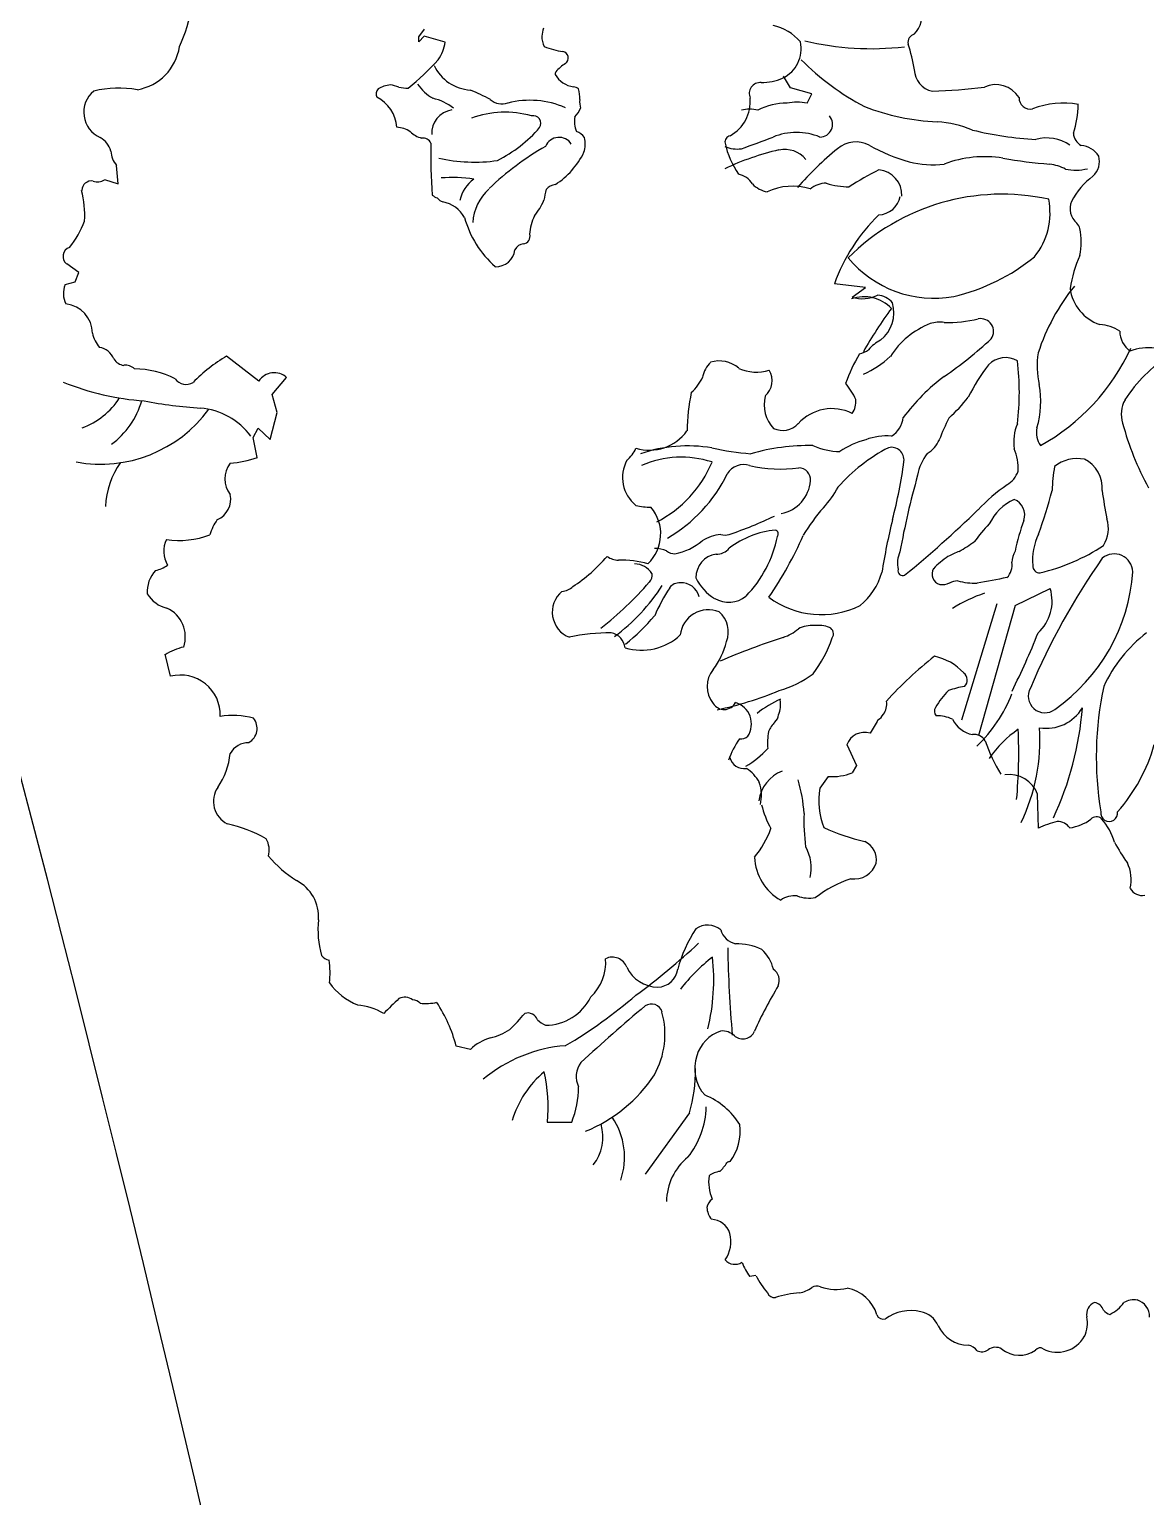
# Model space of a CAD drawing. Header units: millimetres. Extents: x -17017 to 2697, y 1903 to 18260.
# Drawn here: x -16955.335 to -16954.944, y 18240.881 to 18241.395 of the extents above; entities that cross this region are included whole.
import ezdxf

# ---------------------------------------------------------------- set-up
doc = ezdxf.new("R2010")
doc.units = ezdxf.units.MM
doc.linetypes.add('0', pattern=[0])
for name, color, linetype in [('1', 7, 'Continuous'), ('CAY', 94, 'Continuous'), ('DIENHOA', 3, 'Continuous')]:
    doc.layers.add(name, color=color, linetype=linetype)

# ---------------------------------------------------------------- blocks, each defined once
blk = doc.blocks.new('Cay73-mb')
at = {"layer": 'DIENHOA'}
for p, q in [((-1366.4, 156.9), (-1358.4, 168.2)), ((-1358.6, 158), (-1366.4, 150)), ((-1366.4, 150), (-1366.4, 156.9)), ((-1328, 149.3), (-1358.6, 158)), ((-823.7, 82.7), (-833.9, 99.8)), ((-792.8, 74.1), (-823.7, 82.7)), ((-799.7, 60.4), (-792.8, 74.1)), ((-1805.6, -57.6), (-1807.7, -30.5)), ((-1825.4, -51.4), (-1805.6, -57.6)), ((-1862.9, -186.9), (-1880.6, -174.4)), ((-1868.1, -200.5), (-1862.9, -186.9)), ((-1882.7, -204.7), (-1868.1, -200.5)), ((-714.3, -208.7), (-759.7, -203.3)), ((-733.8, -222.8), (-714.3, -208.7)), ((-1600.2, -345.4), (-1647.1, -308.9)), ((-1580.4, -365.2), (-1559.5, -340.2)), ((-1573.1, -391.3), (-1580.4, -365.2)), ((-1583.5, -430.9), (-1573.1, -391.3)), ((-1608.5, -427.8), (-1601.2, -414.2)), ((-1602.3, -457), (-1608.5, -427.8)), ((-1601.2, -414.2), (-1583.5, -430.9)), ((-495.9, -673), (-444.5, -648.5)), ((-522.7, -670.8), (-574, -840.4)), ((-495.9, -673), (-549.4, -862.7)), ((-1729, -776.5), (-1736.8, -744.2)), ((-741.6, -876.3), (-727.7, -906.9)), ((-727.7, -906.9), (-733.7, -917.3)), ((-768.8, -922.8), (-781.1, -939.6)), ((-461.9, -998.3), (-463, -948.8)), ((-1291, -1321.2), (-1312, -1316.3)), ((-1178.9, -1427.4), (-1143.2, -1427.4)), ((-971.3, -1414), (-1036, -1503.3)), ((-874.2, -1651.5), (-883.4, -1652.7))]:
    blk.add_line(p, q, dxfattribs=at)
for centre, radius, start, end in [((-1931.9, 241.3), 237.4, 335.5008, 350.5297), ((-675, 190), 43.3, 317.5668, 13.6733), ((-864.5, 102.6), 72.6, 40.5899, 77.9189), ((-1145.7, 155.5), 41.3, 159.8661, 176.2486), ((-1142.2, 159.9), 44.8, 182.2023, 202.3242), ((-706.1, 558.4), 418.6, 256.6018, 276.666), ((-640.1, 148.9), 12.3, 103.9165, 190.6186), ((-1790.4, 154.2), 75.4, 279.9385, 351.296), ((-1390.8, 159.3), 63.6, 325.913, 351.0146), ((-1138.4, 257.2), 122.9, 248.4565, 261.7345), ((-1158.4, 125.4), 10.5, 16.1211, 77.2409), ((-855.3, 139.5), 47.1, 295.1767, 12.6506), ((-865, 75), 224.6, 8.7452, 18.5946), ((-1640.1, 399.9), 409.3, 309.0822, 317.5497), ((-1287.4, 142.1), 62.8, 205.2034, 266.5732), ((-1122.3, 67.5), 58.7, 120.5508, 138.894), ((-1158.8, 126.4), 10.6, 309.0333, 10.4064), ((-532, 400), 390.7, 225.003, 241.945), ((-610.1, 110), 33, 181.5611, 258.4066), ((-1402.8, 41.3), 46, 96.5579, 120.3091), ((-1413.8, 42.6), 44.8, 66.2476, 82.5692), ((-1307.7, 131.2), 74.4, 215.5483, 239.0389), ((-1161.9, 103), 5.53, 145.7877, 189.1578), ((-1134.6, 121.7), 38.2, 210.8187, 260.9246), ((-868, 74.3), 16.1, 84.7273, 204.2191), ((-866.6, 169.3), 78.9, 270, 293.3879), ((-524.1, 47.4), 40, 32.0026, 114.5955), ((-1815.7, 46.9), 40, 129.1711, 246.5946), ((-1804.3, -71.7), 154, 79.956, 103.7999), ((-1416.8, 73.3), 11.9, 139.9475, 201.1263), ((-1451.9, 21.3), 53.4, 4.1708, 63.3853), ((-1382.9, 141.1), 58.9, 257.3485, 270.7588), ((-1364.7, -11), 80.6, 52.7178, 76.5499), ((-1415.6, -222.9), 326.9, 61.9804, 67.622), ((-1244.9, 84.8), 25.7, 228.0158, 289.3667), ((-1204.4, -65), 129.5, 66.3684, 104.2988), ((-1142.4, 68.6), 15.5, 53.782, 83.2102), ((-1172.2, 68.8), 40.8, 355.2454, 17.6105), ((-1097.9, 62), 33.8, 174.2079, 195.817), ((-939.9, 62.7), 57.4, 299.2291, 4.9955), ((-646.9, 932.9), 855.7, 272.023, 277.1258), ((-473.6, 68), 16.5, 177.9181, 281.526), ((-1312.9, 16), 34.8, 99.2855, 182.7266), ((-1240.6, -91.8), 138.9, 73.9108, 110.5802), ((-1164.4, 66.4), 36.6, 314.9178, 338.0813), ((-883.6, -1.8), 53.3, 77.0067, 102.9933), ((-828.1, -36.9), 97.4, 90.4261, 116.5626), ((-814.2, -12.4), 74.2, 78.6912, 101.3088), ((-594.4, 369.8), 337.1, 248.8972, 267.4211), ((-426.2, -57.1), 117.5, 78.8884, 112.0484), ((-542.4, 60.5), 138.8, 341.4756, 359.0817), ((-1401.5, -16.9), 42.1, 57.5485, 86.0727), ((-1346.3, 161.8), 208, 297.0482, 318.696), ((-1199.3, 30.9), 11.1, 325.302, 104.6877), ((-1104.3, 33), 35.1, 167.6366, 203.5994), ((-781, 29.3), 18.6, 270.6439, 41.4267), ((-619.1, -123.8), 157.1, 67.2025, 86.5321), ((-1850.2, -20.6), 36, 17.7441, 58.8344), ((-1351.2, 47.8), 40.2, 226.3993, 253.7689), ((-1360.3, -3.1), 12.5, 23.4606, 99.7893), ((-572.1, -15.4), 776.9, 178.7256, 184.3157), ((-1161.8, -10.9), 21.3, 32.738, 157.6498), ((-1141.5, 0.1), 19.5, 30.8638, 74.847), ((-1158.4, 0.4), 35, 340.1692, 16.0748), ((-910.5, 3.6), 9.12, 98.7321, 191.3055), ((-782.9, 33.5), 140.1, 193.0504, 213.3301), ((-1204.3, 898.3), 955.8, 288.843, 291.7993), ((-815.1, -71.5), 89.1, 67.3823, 112.6177), ((-728.2, -37.7), 41.3, 62.0807, 130.5983), ((-438.8, 507.6), 501, 256.2198, 266.928), ((-450, -50.1), 59.6, 55.1836, 105.2536), ((-390, 17.1), 20.7, 182.0668, 243.4379), ((-1784.8, -9.3), 31.2, 180.7236, 222.878), ((-1285.2, 212.5), 238.3, 257.3487, 278.0705), ((-967.5, -373.9), 428.4, 119.979, 133.755), ((-1229.2, 38.6), 115.2, 302.5839, 334.2517), ((-900.9, 41.8), 48.5, 247.402, 276.3395), ((-759.9, -367.6), 368.5, 102.6791, 115.6752), ((-832.5, -47.9), 40.6, 39.9575, 101.6882), ((-461.3, -367.4), 465.6, 129.1421, 139.1416), ((-581.8, 224.7), 259.2, 240.6448, 254.5992), ((-540.5, -184), 166.1, 80.6964, 110.7236), ((-405.4, 567.6), 597.5, 259.5636, 266.1879), ((-402.5, -35.5), 34.2, 32.5775, 84.5701), ((-401.7, -24.7), 29, 312.1339, 15.2344), ((-503.3, -420), 428.2, 116.5743, 123.2435), ((-698, -73.5), 36.6, 356.7817, 85.1462), ((-616.4, 102.2), 131.9, 254.933, 277.4396), ((-458.4, -108.5), 81, 63.4834, 80.5387), ((-407.6, 38.3), 75.8, 258.8387, 283.1878), ((-1844.3, -67.7), 14.4, 80.9158, 177.2738), ((-1835.8, -35.8), 18.8, 250.5594, 303.6911), ((-1317.3, -254), 205.7, 81.2547, 94.6549), ((-1260, -90.4), 47.3, 123.2721, 169.3422), ((-1165.2, -78.4), 20, 95.4919, 140.0215), ((-906, -74.3), 31.4, 32.2652, 78.9526), ((-849.3, -28.3), 42, 224.1318, 258.2271), ((-821.2, -145.9), 84.9, 72.2486, 115.6449), ((-769.5, -99), 42.6, 92.7274, 127.2536), ((-738.1, 44.5), 106.4, 251.6681, 270), ((-316.1, -133.8), 109.8, 127.035, 152.4849), ((-1996.2, -102.4), 141.9, 356.186, 14.4427), ((-1334.2, -59.5), 19.2, 228.722, 254.0535), ((-1325.7, -68), 17, 215.9113, 250.3448), ((-1339.3, -128.1), 44.9, 28.4412, 79.7906), ((-1216.2, -118.4), 71.6, 132.0078, 176.6252), ((-1281, -38.7), 106.2, 321.7906, 336.278), ((-977.6, -114.4), 208.8, 166.4631, 170.9153), ((-514.8, -391.1), 318.5, 77.6715, 134.9228), ((-696.5, -69.4), 33.5, 272.6849, 348.8652), ((-547.5, -99.8), 102.6, 321.3373, 11.1384), ((-387.7, -93.7), 27.9, 157.5732, 229.9028), ((-1155.6, -66.3), 149.8, 195.6487, 228.4545), ((-1138.1, -134.5), 66.7, 153.1924, 176.9425), ((-510.2, -293.1), 265.1, 134.1555, 160.2085), ((-1994.4, -58), 149.9, 321.9121, 338.9338), ((-416.1, -125.8), 15, 11.3114, 45.9158), ((-489.3, -142.4), 90, 347.4696, 12.5304), ((-1212.4, -160.3), 15.3, 95.46, 154.3188), ((-1215, -134.3), 10.9, 275.9011, 17.9704), ((-1872.3, -163.5), 13.7, 107.8385, 232.4305), ((-1253.7, -150.9), 27.6, 267.2518, 354.1741), ((-613.8, -60.7), 163.9, 219.8085, 279.9228), ((-654.2, 66.3), 296.5, 283.3911, 309.068), ((-188.6, -250.8), 230.7, 157.3428, 169.874), ((-1852.9, -217.7), 32.6, 156.4843, 207.7578), ((-166.4, -402), 311.6, 141.1857, 161.7293), ((-352, -201.9), 64.2, 187.4392, 251.5673), ((-1886.1, -275.6), 43, 0, 84.1268), ((-716, -277.3), 54.9, 43.7767, 109.7449), ((-718.8, -177.2), 48, 251.7527, 297.2849), ((-700.7, -254.3), 34.7, 41.6314, 83.4162), ((-724.2, -245.4), 51.4, 308.3222, 15.9229), ((-156.9, -621.3), 644.8, 143.6703, 150.3854), ((-592.7, -81.1), 178.8, 267.8791, 283.9319), ((-546.2, -273.1), 18.8, 325.3796, 100.4364), ((-1797.1, -265.6), 47, 192.2152, 220.9135), ((-574.2, -376.2), 123.4, 111.677, 147.262), ((-605.6, -308.4), 48.9, 82.6005, 106.9258), ((-376, -321.3), 58.6, 55.9263, 86.372), ((-304.1, -271.1), 39.1, 182.4023, 231.8464), ((-1836.3, -322.3), 26.1, 20.5554, 82.1231), ((-734.9, -263.4), 44, 285.5252, 304.5118), ((-665, -337.9), 59, 117.6862, 139.6376), ((-972.1, 197.7), 653.2, 304.8063, 312.5074), ((-610.4, -166.7), 312.2, 299.052, 335.2371), ((-301.6, -371), 74.1, 82.0576, 111.1046), ((-1794.7, -302.6), 20.1, 211.6531, 262.8748), ((-1516.1, -525.7), 253.3, 121.1398, 135.2841), ((-909.5, -348.7), 43.7, 135.6456, 167.4721), ((-927.8, -358.8), 42.7, 48.4028, 107.5725), ((-515.6, -429.5), 241.6, 149.2148, 160.4989), ((-767.1, -216), 129.1, 292.6177, 313.5994), ((-509.9, -345.5), 34.3, 59.3487, 136.466), ((-873.2, -361.9), 383.5, 353.1302, 6.8698), ((-348.6, -323.3), 115.2, 170.5367, 193.7059), ((-153.3, -490), 216.6, 122.7325, 147.2615), ((-1794.6, -340.7), 18.4, 44.9991, 98.1299), ((-1781.6, -456), 128.3, 62.4019, 89.9982), ((-1706.2, -330.3), 20, 216.9995, 300.3799), ((-1577.5, -360.8), 27.4, 48.8132, 145.7988), ((-1005.4, -317.7), 57.5, 309.6128, 338.0749), ((-873.6, -268.4), 64, 246.1383, 287.1283), ((-880.5, -344.7), 29.9, 311.0454, 30.4637), ((-413.5, -584.4), 308.1, 127.0899, 142.904), ((-286.5, -509.8), 311.4, 142.8838, 153.1067), ((-1737.8, 21.5), 397.1, 248.1596, 265.7326), ((-670.1, -423.1), 304.8, 168.4411, 179.076), ((-828.4, -419), 110.3, 24.9031, 39.4845), ((-598.4, -374.9), 140, 343.8022, 10.009), ((-1896.7, -309.6), 111.2, 290.3062, 327.0255), ((-1887.1, -340.4), 121, 306.3942, 343.7913), ((-1642.5, 283.3), 669.5, 259.2583, 266.354), ((-1694.3, -488), 103.5, 36.8728, 84.922), ((-811.8, -379.9), 50.6, 165.601, 223.4658), ((-760.2, -375), 31.9, 326.3119, 4.4484), ((-748.3, -227.3), 232.2, 312.1505, 322.4321), ((-297.5, -393.9), 43.4, 150.9428, 197.6348), ((-1831.1, -271), 195.8, 259.5448, 323.8038), ((-763.4, -451.7), 66, 63.2126, 138.1819), ((-695.9, -394.7), 36.9, 301.9935, 353.9904), ((-331.2, -534.6), 294.1, 152.6507, 159.4254), ((-1030.2, -378.2), 68.2, 253.5502, 324.1292), ((-835.5, -385.9), 31.6, 245.5544, 316.529), ((-683.4, -514.6), 89, 85.4266, 110.1022), ((-434.5, -433.8), 63.5, 155.8335, 189.4621), ((-432, -420.9), 32.7, 167.734, 214.8882), ((70.8, -297.8), 424, 194.9329, 208.6741), ((-1096.3, -422.3), 51.4, 310.8172, 335.4471), ((-973.7, -654.6), 214.5, 80.5387, 108.8322), ((-841.6, 5.3), 458.7, 257.8124, 264.9581), ((-797.3, -742.5), 302.9, 88.831, 106.2151), ((-751.7, -353.3), 94.9, 245.473, 270), ((-559.6, -673.8), 260.9, 117.662, 138.3322), ((-683.4, -548.5), 121.3, 104.6194, 124.264), ((-676.4, -460.5), 18.3, 352.5023, 103.6893), ((-646.7, -413.6), 43.9, 300.903, 336.251), ((-571.9, -474.5), 80.6, 358.1524, 22.0964), ((-1710.8, -531.5), 113, 143.691, 178.5239), ((-1613.4, -488.3), 36.5, 141.1164, 218.8836), ((-1657.6, -292.4), 173.7, 275.1946, 288.5835), ((-1016.9, -486.2), 52.2, 151.2801, 231.3381), ((-983, -602.4), 145.8, 72.1941, 113.5301), ((-1096.8, -398.4), 171.3, 297.0509, 337.6177), ((-892.2, -495.5), 28.1, 72.056, 148.3898), ((-838.2, -271.9), 202, 257.0067, 277.5412), ((-1341.3, -372.1), 689.1, 345.2477, 352.4312), ((-569.6, -494.5), 69.6, 141.5826, 170.4934), ((-171, -514.6), 271, 170.5379, 178.0412), ((-404.8, -513.2), 54.6, 79.4676, 127.8757), ((-414.7, -500.9), 46, 354.4726, 64.3811), ((-1113.5, -385.3), 219.2, 300.1217, 334.1944), ((-847.8, -486.6), 53.4, 281.2376, 355.2359), ((-811.7, -489.4), 17.2, 354.5534, 90), ((577.5, -823.4), 1262.5, 164.3581, 169.5652), ((-528.7, -463.1), 39.9, 301.6081, 339.4483), ((-1673.4, -518.1), 32.3, 293.3056, 12.2637), ((-866.3, -443.3), 125.6, 316.1441, 332.9861), ((-373.4, -695.9), 239.9, 124.0454, 137.4202), ((-1078.7, -339.8), 658, 339.6251, 345.4261), ((379.7, -398.2), 756.3, 188.145, 191.3097), ((-1027.6, -436.9), 92.7, 256.3134, 270), ((-1073.3, -568.6), 60, 313.4947, 40.4162), ((-583.9, -701), 256.8, 138.346, 149.4987), ((-1867.4, 838.5), 1902.1, 309.5145, 313.832), ((-465.9, -586.6), 75.1, 114.6203, 154.3472), ((-506.6, -541.2), 24.8, 341.917, 67.6323), ((-1607.9, -587.2), 65.9, 143.2016, 164.6787), ((-1105.9, 2), 602.9, 288.6396, 295.4292), ((404.5, -805.3), 1109.8, 166.5734, 170.641), ((-369.5, -715.4), 230.1, 135.4705, 143.9341), ((-208.7, -652.5), 293.2, 159.305, 168.4071), ((-406, -560.9), 46.3, 328.1346, 18.0432), ((-1698.5, -593.8), 40.4, 154.9504, 210.3747), ((-1716.3, -454.5), 123.7, 261.2523, 291.258), ((-920.2, -628.9), 59.8, 95.3561, 122.761), ((-919.6, -547.2), 23, 254.4728, 286.3171), ((-833.8, -693.1), 130.6, 95.3364, 127.4067), ((-1012.1, -539.1), 172.3, 315.7033, 348.8875), ((-1318.4, -345.4), 560.5, 325.7115, 336.3004), ((-847.4, -568.6), 5.72, 319.6368, 75.4128), ((-382.6, -606.8), 87.8, 154.4406, 185.2089), ((-1021.3, -632.1), 42.2, 66.8004, 91.1915), ((-992.5, -578.6), 19.1, 230.4005, 270), ((-1010.6, -508.2), 91.3, 281.4262, 309.4484), ((-927.4, -632.1), 34.4, 98.6784, 180.924), ((-931.7, -574.1), 24, 267.8388, 320.6187), ((-626.9, -611.2), 40.7, 156.1946, 193.4168), ((-469.8, -849.8), 277.5, 112.8425, 116.568), ((-725.9, -338.7), 295.4, 300.1633, 305.2274), ((-454.4, -614.4), 46.5, 153.4355, 174.6744), ((-524.3, -347), 285.8, 283.0922, 303.4809), ((-351.3, -625), 27.3, 2.1213, 129.4264), ((-1763.9, -569.7), 54, 284.0387, 304.4245), ((-1266.1, -453.2), 229, 302.9072, 319.6111), ((-1074.7, -576.9), 29.9, 235.4895, 269.4569), ((-1072, -761.2), 154.4, 74.9559, 91.081), ((-1053.6, -645.9), 33.8, 35.432, 86.2695), ((-660.1, -622.8), 6.78, 161.5655, 296.0613), ((-601.2, -627.4), 15.9, 149.4715, 253.5687), ((-535.6, -692), 107.5, 122.826, 137.4932), ((-525.4, -614.5), 25.1, 314.645, 10.3046), ((480.5, -1197.3), 1035.9, 145.0524, 157.064), ((-460, -615.3), 10.1, 177.1377, 272.861), ((-1717.9, -653.1), 45.2, 136.6994, 183.8134), ((-1427, -292.5), 527, 308.2803, 318.8886), ((-1040.8, -628.7), 15, 316.6379, 9.1581), ((-986.1, -657.6), 17.5, 85.6164, 143.9739), ((-982.8, -666), 26, 12.4393, 94.3837), ((-901.9, -606), 65.6, 204.0227, 240.1529), ((-783.3, -598.6), 96.5, 309.3344, 344.2319), ((-603.2, -615.1), 27.6, 264.7091, 294.3662), ((-577.7, -669.7), 32.6, 93.1799, 115.5718), ((-551.3, -526), 114.7, 255.7496, 270), ((-195, -2404.5), 1799.4, 100.0082, 101.4185), ((-591.9, -604.8), 268.6, 305.0047, 355.9141), ((-1723.1, -631.5), 46.9, 211.6741, 256.2614), ((-1132.1, -682.8), 39.5, 129.9038, 248.6085), ((-1158.6, -628.6), 23.9, 272.7265, 315.2016), ((-1250.5, -489.8), 284.8, 306.6268, 327.2458), ((-780.5, -791.3), 262.7, 146.7583, 156.8868), ((-914.1, -628.2), 40.2, 239.5049, 309.0132), ((-778.9, -558.7), 127.8, 233.28, 296.3317), ((-473.4, -856.4), 212.1, 108.4337, 122.4897), ((-504.6, -666.8), 62.7, 312.2248, 16.9287), ((-1753.8, -719.1), 46.4, 341.5681, 65.0342), ((-944, -720.2), 40.9, 67.2435, 174.3386), ((-951.9, -711.4), 37.4, 337.3857, 50.6795), ((-1288.7, -457.8), 352.3, 309.5152, 319.1551), ((-793.1, -744.1), 41.8, 84.3314, 117.4389), ((-783.1, -745.3), 43.2, 68.1315, 97.9069), ((-771.5, -714.6), 10.4, 325.4225, 64.2315), ((-1085.5, -1023.2), 310.2, 90, 101.422), ((-1090.1, -737.5), 24.9, 5.8556, 79.3683), ((-1041.4, -655.2), 83.2, 253.3064, 312.9301), ((-1028.3, -698.6), 114.2, 323.4004, 346.2094), ((-457.9, -1862), 1202.8, 108.2406, 112.9314), ((-854, -659.8), 63, 288.1213, 311.3667), ((-940.3, -659.3), 187.6, 322.8092, 340.9417), ((-1429.3, -331.5), 1039.5, 333.3348, 338.4576), ((-177.8, -878.2), 207.7, 127.4033, 155.2729), ((-1692.4, -812.9), 81, 102.4302, 123.3324), ((-282.8, -1170.8), 537.4, 127.9906, 138.2604), ((-630.3, -826.2), 80.7, 42.6722, 77.9817), ((-907.3, -791.3), 38.3, 139.9068, 220.0932), ((-1714.3, -832.4), 57.8, 357.4836, 104.6835), ((-879.8, -656.6), 146.2, 285.6689, 307.4596), ((-546, -935.9), 146.5, 99.2478, 108.8247), ((-578.8, -782), 13.1, 314.9999, 53.5784), ((115.7, -894.6), 493.1, 167.9044, 189.3011), ((-1033.1, -330.8), 504.9, 281.6647, 292.4599), ((-770.6, -960.8), 165.4, 114.1387, 128.1128), ((-882.1, -817.4), 43.7, 339.2152, 8.5628), ((-708, -817.2), 24.7, 323.6233, 9.7276), ((-514.5, -876.5), 111.7, 134.7791, 150.7511), ((-701.1, -722.7), 215.8, 313.8266, 338.3466), ((-452.4, -805.5), 24.2, 150.5707, 307.0616), ((-1638.4, -952.5), 118.9, 75.066, 98.7999), ((-920.7, -806.5), 18.5, 210.8022, 333.4412), ((-913.6, -846.2), 32.8, 326.9513, 73.2291), ((-858.9, -830.6), 17.8, 314.3209, 352.4874), ((-711.4, -817.9), 27.1, 304.4351, 329.0362), ((-603.7, -827.5), 10, 146.2689, 222.879), ((-609, -883.8), 49.6, 64.0935, 92.3699), ((-450.4, -790.9), 61.5, 260.8383, 328.968), ((-857.3, -787.2), 461, 334.8315, 355.601), ((-1626.7, -852.4), 24.1, 299.8503, 38.0716), ((-814.3, -875.4), 45.5, 135.0343, 156.371), ((141.2, -1347), 978.7, 148.815, 150.1255), ((-550.3, -820.9), 41.3, 206.2878, 259.046), ((-392.5, -995.2), 172.5, 124.9898, 145.006), ((-1231.8, -889.1), 741.2, 354.7826, 2.7265), ((-741.6, -868.9), 282, 334.5715, 3.5188), ((-1615.4, -903.3), 29.9, 88.6804, 151.6113), ((-792.4, -941.9), 129.3, 144.9316, 160.6042), ((-896.5, -851.3), 16.5, 264.2879, 309.1192), ((-733.7, -875.4), 123.6, 171.5347, 183.0127), ((-715.7, -885.9), 27.6, 72.7586, 159.7052), ((-555.6, -879.8), 18.5, 28.8866, 97.9834), ((-328.1, -801.2), 222.5, 198.2367, 212.0687), ((-531.8, -809.4), 248.2, 318.3644, 344.4112), ((-1743.8, -879.7), 102.4, 324.7872, 354.7697), ((-891.7, -889.5), 21.7, 195.4144, 279.3593), ((-969.1, -777), 153.5, 301.5047, 316.8436), ((-921.3, -960.4), 59.6, 29.1908, 56.1507), ((-816.5, -965.2), 54, 111.125, 172.6984), ((-763.5, -841.1), 81.9, 266.2767, 291.3368), ((-504.6, -964.3), 44.4, 20.4487, 97.9136), ((-1629.8, -959.2), 36.6, 145.9588, 243.4309), ((-923.8, -950.2), 57.6, 346.3839, 19.0821), ((-1027.4, -991.9), 224, 3.9108, 16.7004), ((-675.7, -958), 107, 170.0958, 201.6163), ((-729.6, -930.8), 140.4, 193.6512, 208.9198), ((-527.3, -988.6), 276.9, 177.5103, 187.6952), ((-426.9, -927), 71.6, 278.7419, 305.5557), ((-377.2, -992.3), 10.7, 44.981, 138.8399), ((-358.6, -976.2), 12.4, 171.2532, 8.7468), ((-430.1, -1040.4), 82.1, 15.3118, 42.6154), ((-1685.4, -1178.8), 190.9, 59.8039, 78.1142), ((-983.1, -952), 138.7, 320.2021, 340.3216), ((-625.3, -657.8), 371.2, 246.1866, 255.9434), ((-400.5, -1126.1), 141.8, 103.7904, 115.6783), ((-433.9, -1010.1), 21.7, 34.5745, 90.9623), ((-1617.5, -1030.5), 32.7, 344.8786, 30.8253), ((-855.8, -1056.6), 62.4, 347.3161, 29.7467), ((-727.3, -1044.4), 29, 350.5568, 66.0317), ((-33.4, -842.8), 362.9, 208.9976, 214.6232), ((-1452.6, -926.8), 174.3, 220.0918, 237.9676), ((-799.2, -1036.3), 77.5, 183.3216, 239.8795), ((-730.4, -1039.1), 33.3, 260.5435, 342.4789), ((-382.8, -1073.4), 56.4, 347.1145, 25.7345), ((-1572.4, -1127.6), 59.6, 355.6997, 62.7276), ((-674.6, -1248.8), 187.1, 109.1385, 127.1577), ((-310.1, -1076.2), 20.3, 209.0362, 279.9153), ((-818, -1132.6), 35.6, 83.6581, 124.4217), ((-796.2, -1047.9), 52.4, 250.1435, 279.4649), ((-1375.3, -1146.7), 138.4, 173.9158, 195.6124), ((-809.8, -1249), 184, 145.7204, 165.9331), ((-944.6, -1169.1), 29.4, 50.1867, 125.9939), ((-898, -1138.8), 28.8, 195.5256, 257.732), ((-1749.4, -304.9), 1169.8, 306.7531, 312.5784), ((902.2, -1141.1), 1818, 181.0052, 185.0209), ((-902.6, -1252.1), 85.1, 64.2839, 91.0314), ((-902.4, -1216.1), 54.9, 12.5255, 47.9738), ((-1494.6, -1173.6), 17.4, 216.6072, 260.5386), ((-1629.7, -1209.9), 133.6, 353.8839, 8.2381), ((-1162.3, -1194.3), 68.7, 312.9976, 4.4976), ((-1083.7, -1208.6), 22.1, 19.2513, 117.1498), ((-759.7, -1411.3), 286.9, 128.3653, 141.6305), ((-1238.8, -1219.8), 302.9, 346.3544, 6.3407), ((-1017.1, -1179.8), 50.5, 205.1373, 269.318), ((-1018.4, -1199.9), 30.4, 271.3002, 351.8561), ((-859.4, -1220.5), 19.3, 336.2563, 57.1336), ((-1419.4, -1167.8), 95.8, 216.0393, 247.4984), ((-1536.5, -671.5), 750.2, 300.8227, 310.4839), ((-233.7, -1591), 708, 149.1792, 155.2308), ((-1465.7, -1351.9), 96, 60.0208, 84.2251), ((-700.5, -1984.2), 1013.1, 133.3125, 135.068), ((-1387, -1263.6), 18.6, 52.3085, 116.9809), ((-1376.5, -1265.8), 17, 45.0028, 87.0764), ((-1356.5, -1183.1), 71.2, 263.5271, 283.2449), ((-1515.4, -1369), 210.2, 14.518, 33.6174), ((-1182.1, -1211.6), 74.4, 270.4325, 333.6695), ((618.3, -3230.3), 2574.5, 129.9861, 132.7667), ((-1026.8, -1270.8), 15.9, 14.8209, 125.2156), ((-1427.8, -1091.5), 279.3, 314.0731, 320.628), ((-1207.3, -1282.9), 14.9, 19.2918, 107.5826), ((-1158.1, -1239.2), 52.3, 227.8073, 243.4372), ((-1128.4, -1298.9), 121.3, 330.7157, 15.3773), ((-1244.5, -1368.6), 66.4, 105.2537, 134.4935), ((-1290.6, -1199.7), 108.7, 285.2941, 301.6989), ((-908.9, -1345.6), 53.9, 108.2673, 163.6904), ((-923.4, -1320.3), 26, 45.9143, 95.1958), ((-893.5, -1287.7), 18.3, 229.6278, 338.4521), ((-1135.4, -1529.2), 214.1, 94.4668, 129.8629), ((-1102.7, -1360.9), 34, 142.7424, 206.5287), ((-1201.4, -1349.3), 239.1, 344.2922, 0), ((-906.3, -1349.2), 57.5, 160.9241, 222.6063), ((-1088.3, -1467.2), 148, 129.9519, 163.4945), ((-1412, -1404.6), 234.3, 354.4073, 12.5297), ((-1204.1, -1239.8), 216.7, 291.9647, 326.8867), ((-1273.5, -1375.3), 140.3, 338.1971, 359.6678), ((-988.1, -1486.3), 105.8, 31.4864, 68.0794), ((-1072.2, -1401.2), 125.5, 321.8211, 358.21), ((-1162.8, -1449.2), 65.2, 321.3486, 16.997), ((-1169.8, -1478.4), 103.7, 340.9976, 34.1729), ((-969, -1441.2), 71.8, 322.4798, 8.1122), ((-921.5, -1543.7), 83.3, 128.6577, 179.8003), ((-919.9, -1538.9), 40.3, 100.2879, 124.4463), ((-969, -1454), 61.7, 312.7568, 328.0719), ((-910.3, -1496.6), 11.8, 98.1751, 122.2779), ((-877.4, -1514.4), 65.9, 172.4172, 202.5755), ((-922, -1558.6), 25, 130.7602, 164.4749), ((-915.6, -1550.1), 30.4, 183.3382, 219.0998), ((-941, -1599.5), 30.3, 18.6507, 86.4007), ((-958.3, -1601.6), 47.5, 325.4674, 14.4651), ((-905.1, -1616.5), 18.5, 220.6781, 303.5164), ((-821.5, -1606.2), 77.4, 199.5347, 216.8718), ((-755.4, -1590.6), 133.5, 207.1636, 220.2162), ((-821.7, -1627.1), 50.9, 282.8006, 304.5607), ((-785.4, -1679), 12.4, 64.8004, 126.3433), ((-756.8, -1601.1), 70.6, 250.697, 282.9938), ((-751.2, -1724.9), 55.9, 16.6736, 79.3558), ((-847.1, -1672.5), 11.1, 202.4173, 276.1151), ((-803.2, -1810.4), 133.9, 93.0663, 108.5924), ((-373, -1707.7), 18.5, 111.8039, 192.84), ((-382.5, -1706.5), 16.1, 15.7788, 80.7548), ((-379.8, -1660.7), 52.3, 295.1583, 324.7666), ((-322.3, -1715.1), 28.4, 80.597, 121.3391), ((-324.8, -1711.1), 25.1, 357.8388, 73.5778), ((-688.3, -1705.1), 10.1, 201.9901, 287.1974), ((-648.4, -1763.6), 61.2, 76.1154, 127.0267), ((-641.1, -1739.7), 36.3, 24.4082, 78.2672), ((-436.6, -1720.6), 46.3, 335.0417, 10.8842), ((-352.4, -1689.4), 19.3, 221.0259, 254.576), ((-563.8, -1704.2), 48.8, 204.7893, 269.3936), ((-567.5, -1772.7), 19.9, 35.7032, 80.5582), ((-524.6, -1773.7), 17.6, 58.6237, 127.4026), ((-434.2, -1718), 45.3, 242.6577, 330.8056), ((-544.5, -1747.2), 15.5, 243.6834, 306.2573), ((-489.6, -1726.7), 41.1, 231.1097, 304.8279), ((-459.5, -1765.1), 8.14, 56.3065, 144.9354)]:
    blk.add_arc(centre, radius, start, end, dxfattribs=at)

msp = doc.modelspace()

# ---------------------------------------------------------------- linework, layer by layer
at = {"layer": '1', "linetype": '0'}
for centre, radius, start, end in [((-16964.75577, 18238.67144), 9.73414, 9.869168, 39.722997), ((-16951.07745, 18236.82598), 5.39083, 98.59271, 139.32059), ((-16951.05318, 18237.35649), 4.55285, 94.86926, 155.92282)]:
    msp.add_arc(centre, radius, start, end, dxfattribs=at)

# ---------------------------------------------------------------- block references
at = {"layer": 'CAY', "xscale": 0.0002401321913174146, "yscale": 0.0002401321913174146, "zscale": 0.0002401321913174146}
msp.add_blockref('Cay73-mb', (-16954.87045, 18241.35514), dxfattribs=at)

doc.saveas('drawing.dxf')
